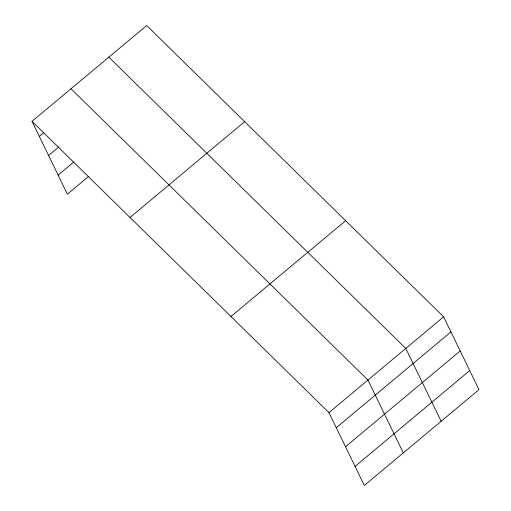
<?xml version="1.0" encoding="UTF-8"?>
<svg xmlns="http://www.w3.org/2000/svg" width="511" height="511" viewBox="0 0 511 511"><rect width="100%" height="100%" fill="white"/><g stroke="black" fill="none" stroke-linecap="round" stroke-linejoin="round"><path stroke-width="0.77" d="M32.014 121.343L146.683 25.55L443.618 316.826L478.986 389.657L364.317 485.45L328.95 412.626L32.014 121.343L67.382 194.174L88.703 176.359M39.328 136.405L43.595 132.847M48.59 155.472L58.944 146.817M58.126 175.107L73.961 161.878M130.005 217.469L244.673 121.669M230.966 316.501L345.634 220.707M328.95 412.626L443.618 316.826M336.264 427.688L450.932 331.888M345.519 446.748L460.187 350.955M355.056 466.39L469.724 370.59M108.843 57.162L405.779 348.438L441.14 421.268M71.003 88.773L367.939 380.05L403.3 452.88"/></g></svg>
